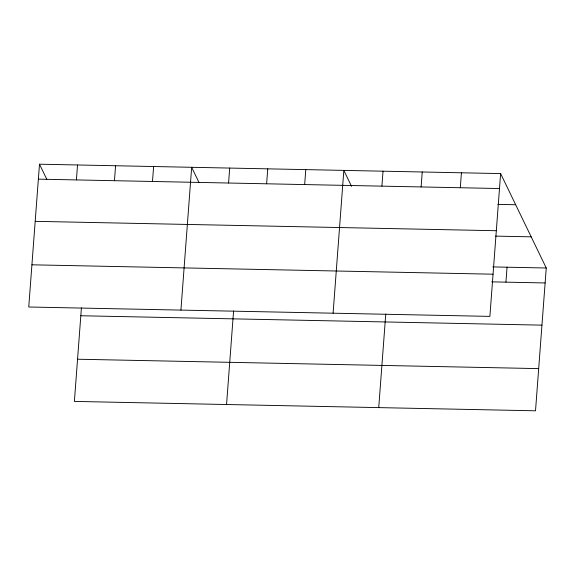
<?xml version="1.0" encoding="UTF-8"?>
<svg xmlns="http://www.w3.org/2000/svg" width="575" height="575" viewBox="0 0 575 575"><rect width="100%" height="100%" fill="white"/><g stroke="black" fill="none" stroke-linecap="round" stroke-linejoin="round"><path stroke-width="0.86" d="M39.488 164.198L28.75 307L489.878 316.387L500.617 173.585L39.488 164.198L46.827 179.378M76.41 179.917L77.532 164.968M81.413 307.841L74.383 401.415L535.512 410.802L546.25 268L500.617 173.585M114.454 180.694L115.575 165.744M152.49 181.47L153.618 166.52M180.924 310.098L191.662 167.296L199 182.476M228.577 183.015L229.705 168.065M226.557 404.512L233.587 310.938M266.62 183.792L267.749 168.842M304.664 184.568L305.792 169.618M333.098 313.195L343.836 170.394L351.555 186.372M381.908 186.142L383.029 171.192M378.731 407.61L385.76 314.036M421.101 186.94L422.23 171.99M460.302 187.737L461.423 172.787M505.928 282.152L507.057 267.202M38.367 179.148L499.495 188.535M497.864 204.377L515.674 204.743M35.19 221.339L496.326 230.726M495.557 236.117L531.192 236.842M492.804 266.908L546.25 268M31.92 264.809L493.055 274.196M491.675 281.858L545.129 282.95M80.823 315.754L541.952 325.141M77.553 359.224L538.682 368.611"/></g></svg>
